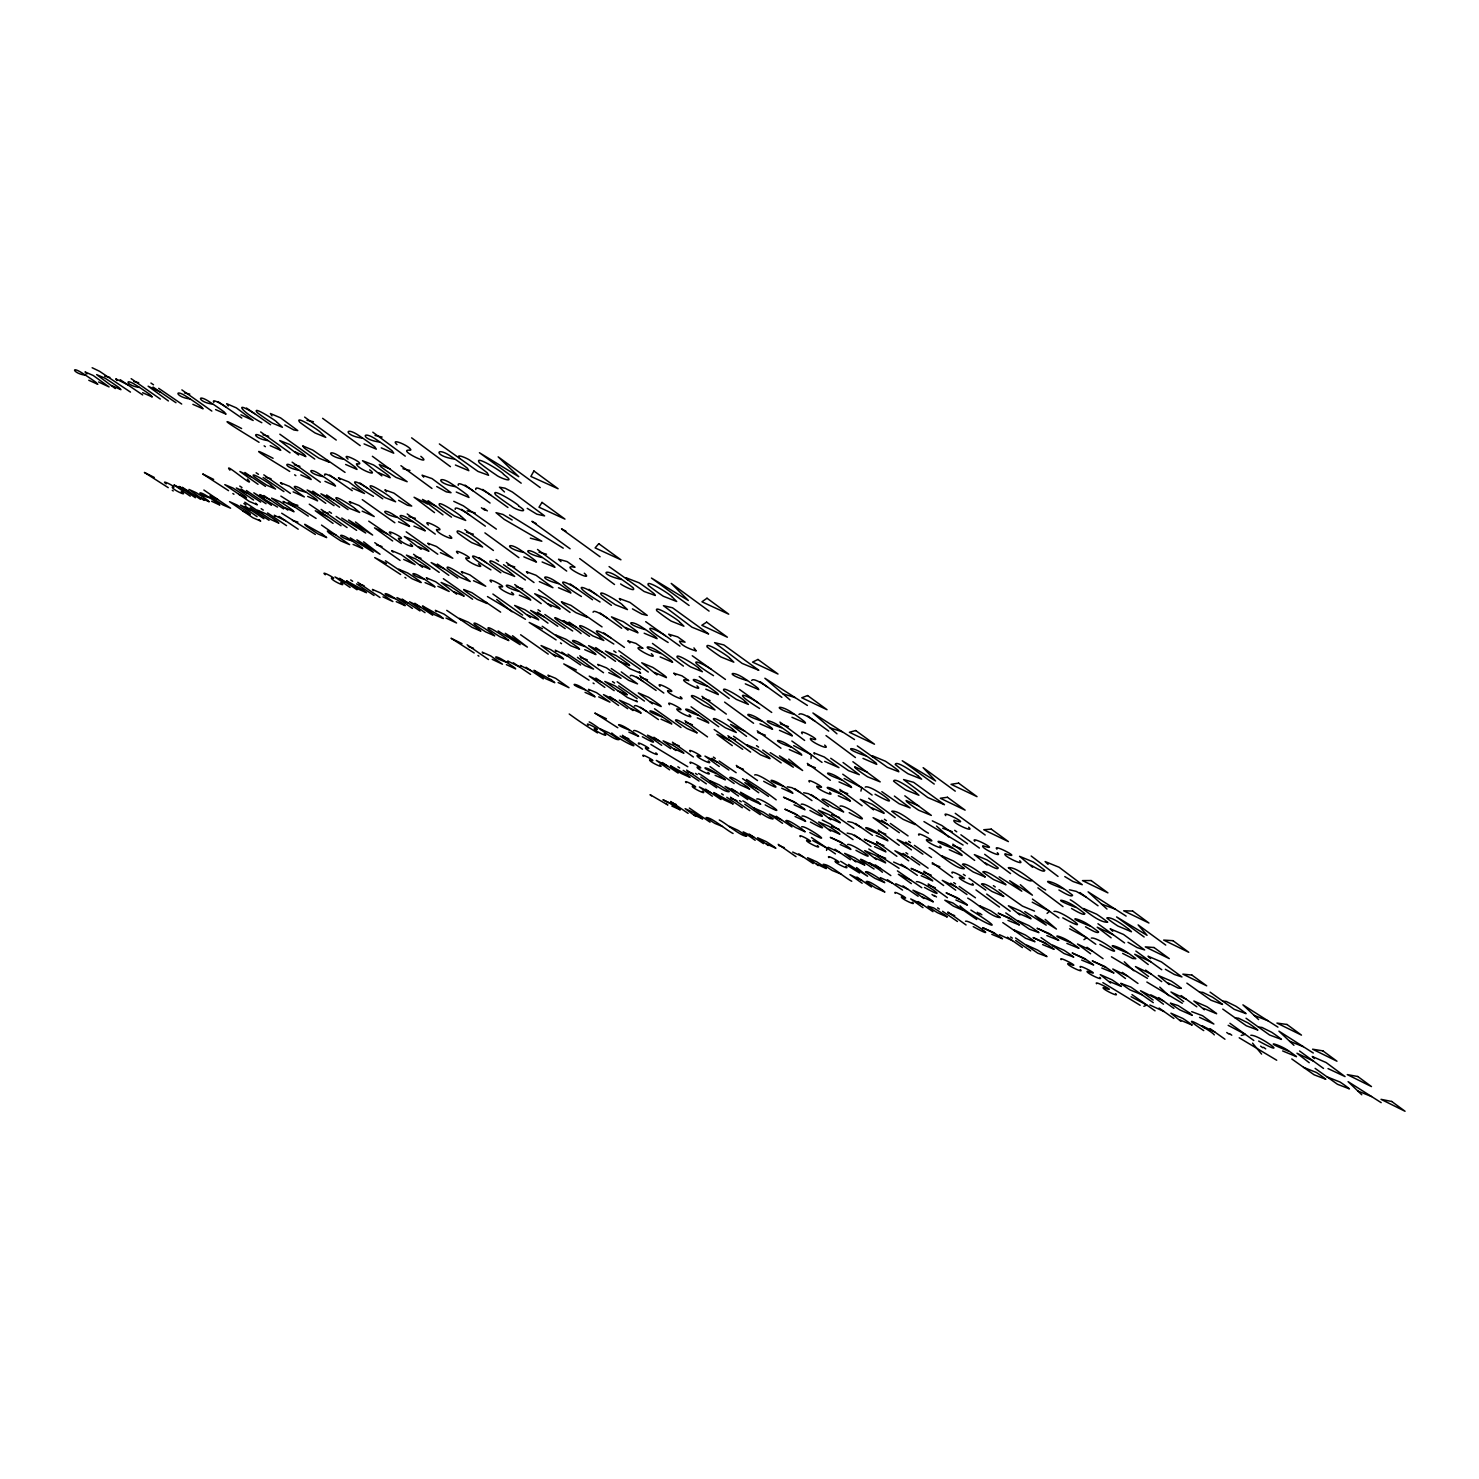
<?xml version="1.0" encoding="UTF-8"?>
<svg xmlns="http://www.w3.org/2000/svg" width="1479" height="1479" viewBox="0 0 1479 1479"><rect width="100%" height="100%" fill="white"/><g stroke="black" fill="none" stroke-linecap="round" stroke-linejoin="round"><path stroke-width="1.5" d="M400.07 560.412L374.76 542.664M405.264 456.142L372.8 432.182M421.145 549.338L404.303 536.47L414.249 540.538A48.585 6.471 30.5 0 1 427.468 549.633L428.928 551.242L418.132 546.62M422.532 567.289L406.429 555.106L415.95 559.062A46.515 5.934 30.4 0 1 428.596 567.714L430.001 569.212L419.648 564.719M431.96 488.458L400.938 465.682M811.01 758.598L811.324 754.808L793.668 745.619M435.27 534.122L407.206 513.934M437.784 554.237L406.207 531.83M450.448 466.68L411.624 437.839M439.226 572.391L413.565 554.274M826.539 850.407L826.927 848.077L812.766 840.571M456.623 594.188L441.093 582.43L450.559 586.423A45.553 5.731 30.3 0 1 462.835 594.798L464.147 596.222L453.887 591.729M472.633 599.254L443.367 578.696M860.926 791.099L861.702 787.66L844.121 778.49M493.431 550.484L464.831 529.648M1034.524 911.119L1022.433 906.091L999.046 889.655M518.87 557.638L484.909 532.884M488.495 659.523L467.124 644.807M534.011 582.541L506.391 562.464M522.623 615.116L492.895 594.04M530.351 617.556L514.637 605.429L524.86 609.699A47.698 6.304 30.1 0 1 537.469 618.407L538.707 619.867L527.652 615.042M541.185 603.617L514.729 584.538M566.697 571.079L537.506 549.467M551.149 606.667L534.695 593.745L545.603 598.219A50.397 7.044 30.1 0 1 558.84 607.481L560.116 609.034L548.339 603.987M570.044 612.454L538.596 589.751M548.228 654.125L520.608 634.75M555.586 656.621L541.055 645.528L550.724 649.669A44.721 5.565 29.9 0 1 562.445 657.711L563.573 658.987L553.128 654.347M614.524 584.519L579.657 558.581M628.02 630.202L611.456 616.854L623.214 621.642A52.782 7.746 29.8 0 1 636.783 631.256L637.967 632.846L625.303 627.447M603.524 672.742L579.75 655.807M648.301 672.058L618.814 650.797M656.972 674.886L641.701 662.758L652.831 667.436A49.417 6.803 29.7 0 1 665.402 676.254L666.437 677.641L654.476 672.427M632.938 710.549L619.35 700.159L629.037 704.392A43.538 5.269 29.7 0 1 640.185 712.009L641.146 713.174L630.701 708.459M644.437 701.083L617.168 681.745M683.427 666.123L652.461 643.439M652.405 703.838L638.299 692.875L648.541 697.293A45.664 5.805 29.6 0 1 660.17 705.317L661.131 706.555L650.113 701.638M663.831 693.059L639.741 675.681M1047.058 913.449L1049.498 911.249L1032.231 902.19M642.478 749.243L622.382 735.285M681.006 727.539L654.513 708.755M729.202 698.532L699.216 676.55M1083.922 939.683L1086.658 937.76L1069.557 928.775M726.337 714.098L701.933 696.276M675.811 750.519L663.091 740.831L672.538 745.028A41.689 4.825 29.5 0 1 683.058 752.182L683.908 753.236L673.758 748.596M718.739 726.744L691.044 706.814M707.535 736.912L684.962 720.735M693.411 756.989L672.427 742.181M753.587 723.268L724.618 702.118M750.629 752.127L727.89 735.71M706.352 783.852L686.644 770.078M780.949 748.226L757.248 730.848M804.631 740.443L779.914 722.085M734.157 783.556L709.975 766.584M757.525 780.561L736.283 765.401M688.123 813.376L670.671 801.47M695.722 816.408L685.128 808.643L693.133 812.378A35.2 3.439 29.4 0 1 701.933 818.22L702.617 819.015L694.021 814.929M1143.877 1006.293L1146.872 1005.073L1131.084 996.717M855.435 757.544L826.003 735.581M710.049 822.176L689.343 808.07M830.366 780.302L807.331 763.386M749.761 810.658L730.497 797.181M862.109 805.741L839.795 789.379M830.791 819.717L818.386 810.159L829.016 814.689A44.148 5.361 29.1 0 1 839.573 822.01L840.331 822.842L828.979 817.85M873.534 809.863L860.279 799.344L872.111 804.243A48.289 6.397 28.9 0 1 883.499 812.285L884.109 813.395L871.649 807.811M1241.251 1035.429L1245.318 1034.376L1228.18 1025.335M768.248 845.526L757.581 837.743L766.196 841.588A36.735 3.716 29.3 0 1 775.162 847.596L775.865 848.262L766.621 844.028M830.662 831.124L818.645 821.954L828.943 826.373A42.78 5.029 29.1 0 1 839.166 833.416L839.906 834.23L828.906 829.349M895.202 817.684L868.691 798.235M795.998 856.674L778.213 844.324M899.214 845.341L878.267 830.07M818.238 865.603L807.552 857.709L816.593 861.739A37.807 3.919 29.1 0 1 825.67 867.84L826.225 868.617L816.648 864.087M855.934 861.906L844.638 853.346L854.548 857.691A40.876 4.566 29 0 1 864.217 864.309L864.771 865.16L854.307 860.279M876.308 859.521L864.679 850.591L875.087 855.102A42.595 4.955 28.9 0 1 885.089 861.998L885.625 862.886L874.662 857.802M896.866 856.304L876.585 841.643M974.661 860.408L952.864 844.158M987.066 864.975L974.347 854.603L986.992 859.891A49.75 6.655 28.5 0 1 998.214 867.914C998.362 870.835 987.806 864.365 985.421 862.996M1032.601 867.249L1019.53 856.304L1033.137 861.906A52.726 7.432 28.4 0 1 1044.803 870.391C1044.655 873.479 1033.673 866.694 1031.011 865.178M952.698 877.546L932.306 862.645M1010.564 873.608L984.681 854.307M943.676 885.533L923.913 871.205M1058.04 876.437L1031.177 856.008M923.894 898.548L912.95 890.173L923.192 894.684A41.283 4.622 28.8 0 1 932.713 901.21L933.323 901.931L922.397 896.977M947.429 897.735L928.257 883.906M999.471 907.071L975.974 889.951M1063.013 906.627L1037.888 887.825M1010.212 911.23L986.696 894.055M1019.9 914.965L1008.382 905.74L1020.214 910.824A46.145 5.676 28.5 0 1 1030.438 918.052L1031.011 918.81L1018.458 913.264M966.046 924.948L947.91 911.97M1169.205 984.57L1158.316 975.493L1171.294 981.095A48.604 6.064 28 0 1 1181.388 988.36L1178.116 988.064L1168.077 982.98M1110.655 982.999L1100.247 974.643L1111.931 979.782A44.536 5.158 28.3 0 1 1121.415 986.456L1109.49 981.52M1204.35 1009.787L1193.849 1001.006L1206.827 1006.663A48.16 5.898 27.9 0 1 1216.644 1013.725L1203.333 1008.271M1180.871 1021.323L1170.906 1013.17L1182.941 1018.513A45.036 5.176 28.1 0 1 1192.203 1025.095L1179.854 1019.918M133.813 381.582L138.693 382.673M184.487 392.915L189.793 394.098M307.003 420.295L313.437 421.718M375.019 435.473L382.118 437.063M104.658 376.202L109.853 377.367M85.116 375.111C73.58 373.743 69.957 365.258 82.14 373.004A47.125 5.676 31.4 0 1 95.858 382.248L97.836 384.3L88.795 380.269M139.229 387.406C126.491 385.89 123.496 377.034 136.16 385.224A49.121 6.249 31.3 0 1 150.34 394.856L152.263 396.982L142.631 392.711M189.774 398.905C175.835 397.222 173.524 388.034 186.631 396.631A51.007 6.803 31.3 0 1 201.218 406.633L203.085 408.814L192.88 404.34M212.588 404.1C198.094 402.325 196.115 393.007 209.426 401.789A51.857 7.081 31.2 0 1 224.179 411.938L226.028 414.157L215.564 409.572M362.226 438.117C343.775 435.639 344.348 425.656 358.898 435.565A57.404 8.911 31 0 1 374.723 446.787L376.332 449.154L364.074 443.903M379.567 442.055C360.617 439.485 361.523 429.446 376.221 439.485A58.051 9.133 30.9 0 1 392.157 450.818L393.747 453.203L381.268 447.878M454.404 459.063C433.292 456.05 435.676 445.789 450.966 456.382A60.861 10.131 30.7 0 1 467.401 468.233L468.825 470.692L455.403 465.016M263.003 434.844L268.697 436.231M402.954 468.732L409.942 470.433M267.773 440.594C252.669 438.283 251.726 429.723 264.704 438.339A51.026 6.951 31 0 1 279.069 448.248L280.751 450.337L270.213 445.678M343.738 459.248C326.674 456.512 327.025 447.749 340.577 456.9A53.706 7.783 30.9 0 1 355.459 467.29L357.012 469.435L345.624 464.461M455.31 486.646C435.196 483.226 437.692 474.241 452.075 484.151A57.663 9.114 30.6 0 1 467.623 495.243L468.972 497.499L456.253 492.026M294.284 464.85L299.941 466.31M467.124 510.81L475.24 512.899M298.703 470.211C283.561 467.493 283.247 459.766 295.763 468.067A49.491 6.582 30.9 0 1 309.592 477.569L311.145 479.529L300.81 474.925M322.977 476.589C307.262 473.705 307.355 465.94 320.019 474.408A50.304 6.822 30.8 0 1 334.014 484.058L335.53 486.036L324.936 481.322M530.332 538.171L541.832 541.24L504.117 519.295L496.001 512.658L502.915 514.433L512.178 520.016M265.924 477.31L271.082 478.734M409.017 516.541L415.359 518.279M466.495 532.292L473.354 534.178M538.966 552.148L546.509 554.218M305.691 492.063C291.086 489.105 290.993 482.172 302.899 490.03A47.328 6.045 30.8 0 1 316.099 499.052L317.578 500.863L307.669 496.389M397.204 517.41C380.362 513.823 381.841 506.872 394.32 515.265A50.268 6.896 30.6 0 1 408.056 524.786L409.609 526.487L398.517 521.81M412.77 521.717C395.522 518.02 397.296 511.087 409.868 519.554A50.767 7.062 30.6 0 1 423.697 529.168L425.231 530.887L413.954 526.117M523.621 552.425C503.47 547.877 507.371 541.037 520.626 550.133A54.39 8.171 30.3 0 1 535.028 560.338L536.452 562.112L523.862 556.862M542.053 557.528C521.384 552.832 525.655 546.028 539.059 555.217A54.982 8.375 30.2 0 1 553.534 565.514L554.939 567.307L542.127 561.983M621.346 579.472C598.496 574.148 604.393 567.474 618.296 577.087A57.626 9.225 30 0 1 633.16 587.81C636.802 593.061 622.215 585.444 620.625 583.946M323.051 511.734L328.412 513.268M507.87 564.923L514.784 566.919M292.139 503.71L297.871 505.356M558.563 583.669C538.338 578.622 542.904 572.761 555.697 581.487A53.022 7.802 30.1 0 1 569.6 591.304L570.912 592.987L558.489 587.736M708.201 633.807L691.95 627.188L663.424 605.669L672.501 607.777L708.626 633.918M376.479 544.882L382.007 546.546M415.211 556.511L421.034 558.267M516.134 586.812L522.79 588.827M292.435 520.442L297.926 522.087M209.278 497.628C197.927 494.984 196.559 489.383 206.82 495.909A40.358 4.326 30.8 0 1 218.319 503.526L219.779 505.06L211.626 501.252M351.558 540.704C337.101 537.099 337.933 531.571 348.952 538.837A44.536 5.398 30.6 0 1 361.264 547.156L362.706 548.635L353.074 544.401M519.055 591.397C500.605 586.497 504.394 581.339 516.337 589.381A49.51 6.785 30.2 0 1 529.445 598.496L530.758 600.049L519.314 595.131M645.066 629.555C623.417 623.602 629.629 618.777 642.293 627.41A53.355 7.931 29.8 0 1 655.918 637.098L657.083 638.688L644.178 633.215M758.376 670.116L742.125 663.405L714.579 642.625L723.841 644.936L758.801 670.246M424.085 579.176C408.555 574.887 410.681 570.154 421.552 577.328A44.721 5.491 30.3 0 1 433.68 585.592L435.029 586.997L425.065 582.615M661.095 653.589C639.852 647.377 646.286 643.31 658.432 651.536A51.636 7.413 29.7 0 1 671.558 660.817L672.631 662.315L660.115 656.916M747.154 680.617C723.693 673.684 731.809 669.858 744.455 678.491A54.224 8.171 29.4 0 1 757.877 688.123L758.819 689.639L745.305 683.853M782.816 693.706L795.036 697.57M585.018 646.545C566.365 640.851 571.301 637.209 582.486 644.659A47.402 6.249 29.9 0 1 594.798 653.2L595.926 654.587L584.723 649.669M707.184 686.164C685.572 679.471 692.745 676.199 704.596 684.185A50.915 7.21 29.5 0 1 717.352 693.207L718.332 694.612L705.797 689.177M794.223 714.412C770.411 706.999 779.285 703.986 791.635 712.36A53.466 7.913 29.2 0 1 804.65 721.715L805.482 723.12L791.968 717.297M830.052 727.834L842.401 731.846M92.142 367.735L99.592 371.321L130.466 392.101M359.323 584.131L364.074 585.721M580.822 657.693L587.218 659.8M640.647 677.548L647.506 679.822M702.673 698.143L710.049 700.584M780.376 723.952L788.436 726.614M395.152 598.681C381.286 594.447 383.043 590.694 392.822 597.035A40.506 4.511 30.3 0 1 403.896 604.449L405.154 605.687L396.224 601.676M761.814 721.123C739.611 713.913 747.69 711.381 759.319 719.201A50.508 7.081 29.3 0 1 771.742 728.001L772.593 729.313L759.966 723.786M781.504 727.705C758.838 720.328 767.287 717.87 779.008 725.764A51.081 7.229 29.2 0 1 791.487 734.619L792.319 735.95L779.47 730.33M865.899 755.88C841.107 747.819 851.164 745.601 863.385 753.883A53.521 7.876 28.9 0 1 876.067 763.035L876.77 764.366L862.978 758.376M453.757 501.326L463.334 505.836L496.371 529.112M757.784 732.586L765.327 735.174M698.476 715.355C678.491 708.607 685.295 706.389 696.091 713.562A46.94 6.119 29.5 0 1 707.849 721.752L708.774 722.991L697.256 717.87M791.357 747.191C769.209 739.703 777.677 737.781 788.954 745.342A49.473 6.766 29.2 0 1 800.989 753.846L801.784 755.085L789.305 749.576M944.027 804.521L927.795 797.532L903.577 779.562L913.597 782.317L944.471 804.687M468.362 646.471L473.483 648.246M685.683 722.381L692.394 724.728M728.481 737.337L735.544 739.796M807.682 765.013L815.373 767.693M506.095 662.111C490.843 656.842 494.43 654.421 503.877 660.521A40.358 4.511 30 0 1 514.581 667.713L515.672 668.878L506.391 664.644M585.314 689.917C568.417 684.037 573.26 681.874 583.059 688.271A42.355 4.992 29.8 0 1 594.059 695.74L595.057 696.905L585.055 692.375M661.889 716.779C643.347 710.308 649.429 708.404 659.616 715.096A44.315 5.472 29.6 0 1 670.837 722.824L671.78 723.989L661.039 719.164M841.496 779.821C818.885 771.927 828.092 770.614 839.166 778.028A49.084 6.637 29 0 1 850.887 786.31L851.571 787.494L839.018 781.91M840.035 790.877L847.707 793.613M942.678 828.258L952.273 831.697M840.682 793.89C818.774 786.033 827.796 785.109 838.427 792.171A47.402 6.175 29 0 1 849.741 800.121L850.407 801.23L838.297 795.794M280.862 496.094L316.099 518.426M673.13 743.641L679.286 745.897M736.819 766.843L743.438 769.265M952.716 845.507L961.054 848.539M629.444 730.053C612.62 723.804 618.093 722.547 627.336 728.518A40.599 4.585 29.7 0 1 637.726 735.544L638.632 736.413L628.889 732.123M783.5 786.384C763.497 778.989 771.391 778.231 781.356 784.776A44.388 5.454 29.2 0 1 792.152 792.245L792.873 793.299L781.725 788.215M952.605 848.225C927.906 839.24 939.923 839.554 950.442 846.524A48.77 6.434 28.7 0 1 961.59 854.455L962.053 855.491L949.241 849.722M1063.419 888.75C1036.132 878.896 1050.182 879.617 1061.256 887.012A51.783 7.118 28.3 0 1 1072.589 895.22C1072.164 898.067 1061.626 891.486 1058.89 889.97M1101.578 904.131L1115.037 909.067M623.177 736.671L628.797 738.76M878.378 831.364L885.847 834.138M831.642 814.633L839.628 817.61M716.335 773.517C698.254 766.64 704.965 765.974 714.246 772.001A41.357 4.751 29.4 0 1 724.544 779.008L725.376 779.84L715.133 775.329M795.887 803.152L783.519 797.199L793.798 801.581A43.279 5.176 29.2 0 1 804.28 808.81L804.964 809.808L794.057 804.816M878.748 833.99C857.302 825.929 866.602 825.781 876.64 832.4A45.331 5.62 28.9 0 1 887.308 839.832L887.862 840.83L876.178 835.487M1076.046 907.459C1049.203 897.55 1063.309 898.677 1073.957 905.795A50.489 6.729 28.3 0 1 1084.939 913.708C1084.403 916.351 1074.253 909.992 1071.535 908.494M281.676 513.213L315.36 534.474M687.254 771.372L693.133 773.591M876.677 842.864L883.906 845.581M932.232 863.828L939.886 866.712M831.475 826.373L839.203 829.294M796.848 814.966L784.85 809.179L794.815 813.468A41.967 4.862 29.2 0 1 804.964 820.42L805.63 821.381L795.055 816.482M877.047 845.322L864.291 839.203L875.013 843.806A43.908 5.269 28.9 0 1 885.329 850.961L885.884 851.886L874.588 846.691M1090.023 925.965C1063.549 915.963 1077.747 917.516 1088.008 924.357A49.325 6.397 28.2 0 1 1098.638 931.992C1097.991 934.432 1088.23 928.294 1085.494 926.797M730.996 798.383L736.967 800.675M923.876 872.314L931.234 875.143M877.786 855.213L885.662 858.227M842.327 843.215L830.274 837.373L840.349 841.754A41.763 4.788 29 0 1 850.296 848.576L850.869 849.464L840.22 844.527M923.95 874.588L911.119 868.413L921.99 873.109A43.723 5.176 28.8 0 1 932.066 880.116L932.713 880.892L921.158 875.734M1127.423 952.809C1100.468 942.456 1115.647 944.693 1125.464 951.256A48.825 6.212 28.1 0 1 1135.817 958.688L1132.692 958.521L1122.653 953.419M928.202 884.96L935.357 887.751M958.891 899.047L946.116 892.854L956.968 897.605A43.279 5.047 28.7 0 1 966.822 904.445L967.414 905.166L955.859 899.99M1011.451 919.55L998.177 913.135L1009.547 918.071A44.536 5.287 28.5 0 1 1019.456 925.022L1007.957 920.363M1050.737 934.857L1037.075 928.276L1048.833 933.378A45.516 5.472 28.4 0 1 1058.798 940.404L1046.855 935.578M1070.944 942.733C1046.3 933.083 1059.593 935.024 1069.04 941.254A46.015 5.583 28.3 0 1 1079.023 948.316L1066.877 943.399M1254.1 1015.352L1267.725 1020.676M963.273 910.398L953.363 906.109L944.804 900.193L952.846 902.966L976.732 919.513M1046.337 943.99L1033.118 937.575L1044.488 942.567A44.13 5.158 28.4 0 1 1054.157 949.352L1042.621 944.6M1085.789 959.575L1072.183 952.994L1083.941 958.133A45.091 5.324 28.3 0 1 1093.665 964.992L1081.685 960.093M1106.07 967.599L1092.278 960.925L1104.221 966.157A45.59 5.417 28.3 0 1 1113.964 973.034L1101.781 968.042M1289.633 1041.253L1303.276 1046.651M932.325 820.863L941.809 825.485L967.543 843.769M671.263 802.524L676.365 804.576M778.546 845.341L784.332 847.652M947.799 912.894L954.694 915.649M672.557 804.687L662.943 799.788L670.782 803.43A34.738 3.346 29.5 0 1 679.527 809.235L680.266 809.919L671.817 806.018M994.96 933.674L982.574 927.629L993.149 932.306A41.745 4.659 28.6 0 1 1002.503 938.777L991.799 934.321M1288.671 1051.162C1260.995 1040.218 1277.098 1043.398 1286.915 1049.739A48.899 5.916 27.7 0 1 1296.51 1056.69L1282.663 1050.959M1357.851 1091.003L1371.532 1096.549M822.158 808.052L830.348 812.119L853.882 828.369M822.287 820.032L830.218 823.988L853.013 839.628M868.82 849.001L899.066 868.302M525.489 619.294L487.46 596.573M963.088 845.045L923.95 821.566M1147.445 978.34L1111.432 956.802M1182.331 1003.243L1146.854 982.038M565.902 531.183L561.521 528.872L600.067 556.77M536.211 523.566L531.922 521.311L570.099 548.783M238.785 494.393L246.549 497.813L245.052 496.168A43.02 4.936 30.8 0 0 232.869 488.015L224.79 484.631L249.285 501.436L257.364 504.82L255.608 503.211M242.852 511.087L250.321 514.415L248.897 512.862A41.246 4.548 30.7 0 0 237.213 505.097L229.522 501.64L252.909 517.779L260.692 521.089L259.01 519.591M619.183 661.224L629.666 665.624L628.575 664.237A48.363 6.508 29.8 0 0 616.133 655.567L605.392 651.037L629.888 668.693L640.647 673.222L639.372 671.725M617.556 690.693L627.244 694.853L626.227 693.633A44.758 5.583 29.7 0 0 614.728 685.72L604.8 681.431L627.466 697.515L637.394 701.804L636.21 700.473M217.524 499.162L210 495.761L211.479 497.314A41.467 4.603 30.7 0 0 222.996 504.968L230.595 508.203L203.88 490.03M1239.217 1037.796L1276.71 1060.24M335.936 534.917L327.358 531.09L328.708 532.717A45.091 5.546 30.5 0 0 340.891 540.944L349.617 544.623L321.516 525.082M201.144 498.072L209.205 501.825L207.744 500.309A40.062 4.252 30.8 0 0 196.319 492.747L188.979 489.438L204.047 500.383M111.646 385.557L120.945 389.68L118.986 387.59A47.975 5.916 31.4 0 0 105.064 378.199L96.634 374.612L115.288 388.57M284.781 507.537L294.007 511.771L292.565 510.089A44.462 5.324 30.7 0 0 280.086 501.677L271.544 498.127L287.813 510.107M650.871 744.455L687.79 766.751M390.271 469.065L379.253 464.48L380.806 466.735A56.978 8.874 30.7 0 0 395.928 477.366L407.169 481.729L372.357 456.272M867.138 772.112L854.659 766.788L855.361 768.063A53.189 7.728 28.7 0 0 867.563 776.789L880.208 781.892L852.865 761.722M918.699 805.907L906.109 800.509L906.719 801.692A52.8 7.543 28.6 0 0 918.588 810.196L931.345 815.41L904.815 795.794M295.06 451.871L305.876 456.623L304.23 454.515A51.913 7.21 31 0 0 289.699 444.458L279.66 440.539L298.573 455.014M1102.853 982.611L1140.143 1005.276M378.347 472.614L390.123 477.735L388.607 475.554A54.871 8.171 30.8 0 0 373.54 464.961L362.503 460.708L381.841 475.887M509.516 514.951L563.259 548.173M840.664 861.296L859.595 873.035L848.558 864.402L867.581 876.215L856.563 867.544M492.23 659.357L502.472 664.2L490.677 655.9L482.209 652.165L483.282 653.274M382.969 596.887L392.878 601.565L380.565 592.95L372.449 589.418L373.688 590.639M350.283 537.857L373.3 552.222L356.883 539.835L380.048 554.274L363.594 541.85M498.127 630.96L520.146 644.678L505.263 633.308L527.393 647.118L512.51 635.73M558.119 682.558L568.99 687.698L555.66 678.343L547.969 675.163L548.968 676.291M642.348 736.782C671.022 752.737 635.323 727.483 633.622 730.792M446.011 618.056L456.567 622.992L444.014 614.099L435.344 610.346L436.527 611.585M341.723 518.038L365.701 533.032L348.545 519.979L372.653 535.065L355.478 521.976M973.237 926.649C1003.15 943.01 970.058 919.79 965.51 921.232M98.575 381.989L109.076 386.925L93.269 375.518L85.061 371.913L86.873 374.021M598.699 696.868L609.977 702.174L596.536 692.653L588.494 689.343L589.437 690.49M809.845 832.548C839.018 848.706 804.964 824.598 801.6 826.853M765.179 804.872C794.315 820.993 759.762 796.515 756.749 799.048M597.498 732.918L589.474 727.853A83.896 9.299 29.6 0 1 575.331 718.387L569.212 714.006M763.663 781.282C794.482 798.401 757.914 771.964 754.678 774.996M809.937 810.455C840.775 827.537 804.816 801.6 801.174 804.299M403.656 559.413L415.1 564.664L401.068 554.57L391.695 550.65L393.063 552.111M924.486 887.455C955.083 904.187 920.751 879.913 916.351 881.743M293.138 491.86L304.341 496.926L289.533 486.351L280.455 482.635L282.064 484.243M437.858 586.276L449.191 591.489L435.621 581.746L426.303 577.79L427.597 579.195M855.934 850.314C886.05 867.008 851.497 842.346 847.633 844.527M810.455 822.065C840.442 838.667 805.463 813.69 801.969 816.149M1024.799 911.6L1046.226 925.133L1034.912 915.483L1056.45 929.071L1045.172 919.402M770.245 752.663L793.336 767.213L779.433 755.861L802.635 770.504L788.751 759.115M608.775 672.649L621.032 678.325L606.519 667.879L597.756 664.385L598.773 665.661M1381.183 1102.65L1348.09 1081.648L1361.771 1094.774M999.175 876.862L1021.804 891.208L1009.676 880.763L1032.434 895.183L1020.344 884.719M440.409 552.665L452.814 558.267L436.397 546.454L427.782 543.218L429.187 544.808M849.186 812.674C881.687 830.754 844.343 803.245 840.054 806.184M473.502 580.711L485.741 586.276L469.878 574.887L461.337 571.615L462.65 573.131M362.207 511.161L374.242 516.559L359.064 505.541L349.247 501.566L350.8 503.211M154.26 477.421L144.406 472.448L168.255 487.663M1277.948 1027.147L1242.915 1004.851L1258.611 1019.586M1313.297 1053.011L1278.928 1031.159L1293.94 1045.32M1199.561 1017.367L1213.889 1024.041L1202.556 1015.74L1191.704 1011.654M240.892 414.823L253.168 420.48L236.344 407.871L226.675 403.693L228.265 405.985M352.002 487.959L364.518 493.505L348.637 481.877L338.451 477.828L340.078 479.584M746.507 779.507L755.214 785.072A88.333 10.261 29.4 0 1 770.06 795.258L776.198 799.862M854.511 739.537L812.914 712.97L836.948 733.806M1126.129 916.111L1088.1 891.837L1106.995 909.067M824.672 761.371L838.963 767.656L824.321 757.026L813.875 752.848L814.578 754.068M875.05 794.223C910.288 814.042 870.225 783.482 865.233 787.124M539.317 581.617L552.943 587.699L536.045 575.276L526.432 571.707L527.726 573.353M1258.666 1041.068C1293.626 1060.073 1258.647 1034.505 1250.809 1035.282M1062.772 917.849C1097.51 937.039 1060.498 909.4 1053.991 911.452M1099.84 944.341C1134.411 963.384 1098.01 936.373 1091.317 938.111M284.818 424.954L293.859 429.982L297.778 430.574L280.548 417.854L270.417 413.528L271.933 415.858M398.627 500.309L407.501 505.245L411.735 506.077L393.913 493.117L384.873 489.9L386.481 491.694M753.976 837.262L743.179 831.845L755.159 840.275M345.476 582.097L334.957 576.958L350.098 587.44M807.405 705.446L764.865 678.232L790.026 699.937M408.13 603.025L396.964 597.59L412.419 608.424M213.642 479.418L202.697 473.946L228.542 490.658M462.021 643.642L451.04 638.244L474.186 652.978M251.393 510.384L240.559 505.134L257.087 516.633M188.425 491.305L179.051 486.443L195.376 497.739M183.304 489.771L173.986 484.927L190.273 496.168M632.439 608.867L641.886 614.118L647.247 615.412L629.98 602.434L619.35 598.533L620.533 600.215M436.712 486.517L446.307 491.86L451.04 492.71L432.016 478.586L422.07 475.184L423.715 477.162M519.111 666.678L507.704 661.039L508.369 661.926M247.622 493.376L236.326 487.959L253.593 500.05M710.752 792.633L699.364 786.976L712.36 796.201M420.831 607.259L409.535 601.768L425.046 612.676M285.484 520.7L274.281 515.247L275.316 516.374M667.658 766.048L656.306 760.428L669.636 769.875M803.596 857.099L792.689 852.052M861.795 880.393L849.963 874.644L862.165 883.24M606.427 718.776L594.817 713.063L617.797 727.76M531.811 671.133L520.275 665.439L520.922 666.326M923.118 904.926L910.713 898.918L922.988 907.662M840.146 852.736L828.222 847.282M386.518 563.481L374.705 557.601L400.643 574.499M251.8 477.144L239.912 471.505L258.03 484.299M659.523 741.053L647.506 735.137L661.705 745.324M781.485 819.828L769.376 814.005L782.557 823.322M737.097 792.337L725.098 786.421L738.557 796.09M294.913 507.112L283.081 501.399L284.171 502.62M277.497 507.075L253.815 492.821L271.452 505.3M576.366 670.024L563.758 663.923L589.012 680.229M717.574 762.277L704.965 756.102L719.293 766.51M757.414 788.825L744.843 782.65L758.764 792.762M908.032 889.341L895.756 883.702M615.911 700.639L603.469 694.594L618.573 705.483M127.712 384.799L115.75 378.79L116.97 380.565M327.488 516.578L315.267 510.754L333.071 523.418M892.466 883.185L880.356 877.62M270.417 499.994L259.842 494.559L264.353 498.238M387.443 533.974L374.501 527.855L392.656 540.963M333.792 499.847L320.906 493.783L339.597 507.242M568.065 656.417L555.254 650.187L555.901 651.185M911.378 880.523L898.345 874.274L911.341 883.61M160.693 392.305L148.122 386.185L168.403 400.957M319.871 496.001L307.151 489.993L325.768 503.341M601.971 682.281L589.234 676.106L604.856 687.421M646.545 711.399C644.049 709.791 634.935 703.745 634.38 706.056M241.613 428.54C201.791 407.927 256.015 440.206 259.047 442.332M542.423 628.76L529.186 622.437L556.104 639.908M906.645 867.933L893.63 862.054M860.038 838.889L851.922 834.193L847.134 833.084M444.199 568.749L431.147 562.556L448.821 575.331M1012.468 940.662L999.471 934.691M273.079 458.305C234.015 438.043 286.501 469.194 289.736 471.45M882.408 872.277C878.119 867.378 841.237 847.744 874.052 869.005M602.341 652.165L588.568 645.602L605.447 658.026M956.155 886.975L942.271 880.356L955.711 890.173M225.991 407.132C224.512 405.671 210.665 397.426 213.863 402.436M337.23 480.324C335.511 478.845 322.644 470.951 324.825 475.351M643.291 681.542C640.684 679.822 630.72 673.222 630.22 675.958M544.272 616.909L530.61 610.42L547.988 623.158M908.698 857.302L894.887 850.758L908.698 860.815M730.534 740.868L716.89 734.287L732.271 745.638M816.926 798.605L808.44 793.705L803.67 792.744M861.148 827.445L852.754 822.601L847.818 821.511M800.416 792.578L792.004 787.715L787.346 786.791M880.486 868.469L869.264 862.775L872.074 865.197M172.267 490.307L173.246 490.954M911.489 846.191L897.198 839.462L911.471 849.907M254.554 413.639C232.739 399.644 241.262 411.809 261.82 422.717M367.587 488.273C348.268 475.591 350.782 483.633 373.466 496.334M182.342 487.294L200.515 499.31M610.661 637.763C595.15 627.743 587.385 627.854 613.822 644.049M887.566 824.45L873.072 817.647L887.788 828.462M744.898 731.273L730.589 724.414L746.562 736.357M486.406 562.723C468.88 551.612 465.645 554.625 490.917 569.877M1164.047 1011.525L1149.83 1004.981M1092.371 951.089L1077.488 944.009L1090.596 953.789M1127.59 976.085L1112.763 969.004L1125.501 978.525M581.081 633.659C572.632 625.414 531.719 603.783 572.687 630.997M350.689 579.953L352.649 581.265M356.55 583.854L374.021 595.482M362.521 589.585L346.456 580.785L347.768 582.023A40.266 4.455 30.3 0 0 358.639 589.252L366.515 592.691L362.91 589.844M339.671 578.252L357.012 589.77M1150.995 973.958L1135.465 966.582L1148.591 976.51M1186.38 999.323L1170.943 991.965L1183.662 1001.597M607.351 618.13C604.671 616.262 593.153 608.701 593.061 612.269M575.941 626.856L563.259 620.625L567.492 624.193M232.869 493.542L233.941 494.263M244.793 502.213L270.934 519.591L278.865 523.159L277.479 521.588A42.078 4.751 30.7 0 0 265.647 513.675L257.605 510.292L259.343 511.863M719.275 819.976C725.413 822.86 741.219 836.67 746.729 836.19A36.143 3.605 29.3 0 0 737.836 830.237L729.48 826.373L730.312 827.279M243.887 503.507L246.013 504.912M250.228 507.722L269.049 520.294M245.107 506.188L263.909 518.704M357.77 582.301L379.974 597.498M733.085 833.49C727.224 830.791 711.196 816.907 706.075 817.554A36.328 3.642 29.3 0 0 714.893 823.415L722.473 826.502M757.987 702.654C743.493 693.041 731.255 690.878 759.651 708.496M596.499 594.687C579.01 583.355 572.188 585 600.067 601.99M469.546 514.988C467.29 513.195 453.961 504.764 455.236 509.368M577.679 589.234C560.171 577.938 553.959 579.805 581.432 596.499M1214.296 1034.893C1210.543 1029.791 1172.459 1009.88 1203.74 1030.604M1163.788 1001.209L1150.828 994.849L1163.474 1004.204M1153.343 997.031L1140.475 990.708L1153.121 1000.044M279.106 516.411L298.203 529.205M402.177 599.032L419.981 610.956M749.206 834.064L763.497 843.622M261.154 508.665L263.28 510.089M267.533 512.936L286.538 525.637M477.976 655.511L478.9 656.14M1127.996 942.289L1137.166 947.595L1144.672 949.962L1123.541 934.469L1110.156 928.812L1112.763 931.289M1165.341 969.263L1174.381 974.495L1181.961 976.953L1161.422 961.905L1148.037 956.192L1150.533 958.558M1113.243 934.746L1097.178 927.204L1111.117 937.815M665.384 635.693C648.967 624.933 639.723 625.044 668.157 642.496M1150.717 961.775L1134.726 954.232L1148.24 964.53M711.307 669.358C695.888 659.19 685.11 658.137 713.525 675.663M435.898 506.169L422.458 499.421L442.979 514.877M1215.035 1032.176L1202.002 1025.742L1204.405 1027.868M427.413 503.951L414.065 497.24L434.53 512.621M620.126 736.098C652.978 756.693 617.168 738.76 611.788 732.992M439.355 615.338L422.532 605.928L423.586 607.296A42.373 4.973 30.2 0 0 434.789 614.82L443.349 618.555L439.744 615.615M414.841 603.247L432.737 615.246M239.764 486.073L241.964 487.552M246.364 490.51L266.035 503.71M589.178 721.918C595.242 724.451 614.062 741.071 619.035 739.574A38.861 4.197 29.7 0 0 609.034 732.863L600.437 729.018L601.528 730.145M241.059 488.976L260.674 502.12M767.546 687.014C764.144 684.74 753.162 677.308 751.665 680.469M814.837 721.086C811.287 718.757 800.842 711.639 798.937 714.468M473.409 491.102C471.043 489.142 456.882 480.231 458.268 485.297M1328.031 1068.596L1345.077 1076.583L1326.164 1062.569L1312.261 1056.487L1314.332 1058.613M1313.297 1061.016L1296.954 1053.214L1309.229 1062.717M677.881 766.788L679.656 767.971M683.206 770.374L699.031 781.06M686.885 774.793L670.505 765.789L671.318 766.751A40.099 4.455 29.4 0 0 681.172 773.406L690.064 777.436L687.236 775.033M526.025 667.232L543.311 678.898M705.594 789.157L721.012 799.547M798.752 853.845L813.21 863.588M662.389 762.517L678.14 773.11M322.182 534.03L304.729 524.287L306.098 525.895A44.388 5.361 30.6 0 0 318.17 534.011L326.674 537.598L322.607 534.326M513.361 662.795L530.573 674.387M263.78 495.52L283.617 508.868M1064.788 876.566L1072.922 881.466L1082.277 884.719L1059.149 867.286L1045.117 861.554L1048.075 864.383M1085.956 896.995L1076.305 891.393L1069.409 889.785M491.176 495.465C488.717 493.45 474.519 484.465 475.757 489.567M739.5 800.62L741.238 801.803M744.732 804.169L760.317 814.726M385.409 560.763L412.123 578.77L421.164 582.597L419.814 581.192A44.333 5.398 30.4 0 0 407.742 573.002L398.701 569.212L400.291 570.765M490.732 632.568C490.27 632.143 471.598 619.257 474.278 624.193A43.815 5.324 30 0 0 485.704 631.921L494.726 635.841L491.139 632.846M698.587 773.499C705.28 776.493 723.194 792.744 729.221 791.653A40.192 4.474 29.4 0 0 719.238 784.887L709.994 780.727L710.937 781.799M270.805 484.983C271.729 484.705 248.546 470.248 254 476.552A47.014 5.953 30.8 0 0 266.923 485.278L275.575 489.068L271.267 485.297M695.463 773.406L697.256 774.608M700.806 777.011L716.705 787.789M404.932 577.402L405.985 578.123M851.756 881.262C845.138 878.045 829.423 863.958 823.156 864.346A38.953 4.141 29 0 0 832.233 870.484L840.83 873.96M721.586 793.761L723.323 794.944M726.781 797.273L742.31 807.774M244.904 472.485L265.499 486.406M551.094 679.656L533.974 670.283L535.065 671.448A42.225 4.955 29.8 0 0 545.88 678.75L554.791 682.688L551.482 679.915M288.202 502.583L308.279 516.134M730.145 801.489L713.821 792.522L714.56 793.447A39.896 4.4 29.3 0 0 724.229 799.954L733.196 804.04L730.497 801.729M446.732 610.365L471.967 627.318L480.86 631.163L479.658 629.906A42.521 4.992 30.1 0 0 468.27 622.197L459.377 618.37L460.801 619.775M527.208 508.351L536.822 514.193L544.605 515.894L512.381 492.026L505.042 488.181L499.44 487.164L504.487 491.952M321.146 509.386L347.084 527.559M731.735 788.695L747.764 799.603M653.921 737.245L670.69 748.633M309.259 504.191L341.039 525.766M504.857 637.301C504.265 636.82 485.667 623.916 488.218 628.834A44.204 5.417 30 0 0 499.699 636.617L508.85 640.592L505.263 637.578M263.817 474.851L290.383 493.394M856.896 877.065L871.519 886.993M742.809 800.86C749.631 804.003 766.861 819.68 773.166 818.83A39.988 4.419 29.3 0 0 763.386 812.193L754.05 807.978L754.937 808.995M120.169 379.678L142.687 394.948M256.144 472.762L258.474 474.334M263.133 477.495L283.913 491.583M802.173 829.238C799.196 827.186 787.142 818.626 785.774 820.79A41.634 4.751 29.1 0 0 795.591 827.482L805.168 831.827L802.524 829.479M153.021 387.054L175.964 402.713M811.453 837.539L835.45 853.882M757.599 801.618L740.461 792.226L741.219 793.188A41.819 4.825 29.2 0 0 751.24 800.01L760.724 804.299L757.969 801.858M329.207 511.697L331.499 513.268M336.103 516.393L356.605 530.351M776.235 816.242L791.931 826.927M131.15 378.661L160.324 399.071M882.113 889.803C878.988 887.585 867.97 879.95 866.213 881.558A39.97 4.326 28.9 0 0 875.365 887.788L884.904 892.04L882.445 890.025M326.637 494.947L348.046 509.608M887.4 879.728L902.541 890.081M294.635 474.814L295.855 475.646M918.182 901.543L932.953 911.656M746.488 786.347C743.678 784.277 730.515 775.162 729.683 777.751A42.891 5.084 29.2 0 0 740.018 784.794L749.705 789.139L746.858 786.606M312.753 491.12L334.032 505.67M593.097 683.021L594.096 683.705M881.835 880.338C878.637 878.064 867.267 870.151 865.492 871.889A41.098 4.585 28.8 0 0 874.902 878.323L884.719 882.649L882.187 880.56M834.988 849.223L850.407 859.743M150.932 383.043L153.52 384.799M158.678 388.33L181.695 404.044M609.958 696.591L627.706 708.7M437.359 564.054L457.806 578.086M875.291 864.901L890.839 875.586M937.631 907.884L939.294 909.012M942.604 911.304L957.449 921.491M567.973 654.162L585.074 665.679L593.597 669.1L577.439 657.323M264.131 445.826L265.388 446.695M181.88 389.901L211.83 411.07M354.72 508.388C355.348 508.073 331.629 492.673 336.583 499.329A49.824 6.766 30.6 0 0 349.987 508.536L359.656 512.455L355.182 508.721M902.966 885.847L918.126 896.256M561.761 652.091L580.6 665.032M944.526 914.817L933.674 907.94L927.962 906.239A41.43 4.603 28.7 0 0 937.205 912.58L947.281 917.054L944.859 915.039M713.396 757.082L715.3 758.394M719.127 761.019L736.172 772.704M368.733 521.144L401.345 543.514M640.555 707.295L658.451 719.57M500.642 612.158L471.893 592.672L463.685 589.492L465.016 590.953A47.291 6.193 30.1 0 0 477.366 599.402L487.053 603.506L485.907 602.175M595.852 678.066L614.173 690.638M742.55 778.62L768.488 796.405M711.88 758.376L728.888 770.041M465.719 577.734C465.645 577.365 443.94 562.482 447.508 568.583A48.844 6.6 30.2 0 0 460.302 577.402L470.248 581.524L466.181 578.049M560.467 642.921L561.539 643.661M612.509 681.616L614.58 683.039M618.703 685.886L637.172 698.587M292.121 462.151L320.388 482.191M854.529 835.08L870.983 846.469M611.271 668.563L628.63 680.322L637.541 683.89L621.254 671.891M329.688 475.11L352.224 490.677M362.263 499.625L394.856 522.771M934.284 895.424L936.503 896.958M218.042 401.641L241.798 418.058M693.577 729.813C693.189 728.777 673.592 716.409 675.681 720.735A46.071 5.898 29.4 0 0 686.977 728.518L697.182 732.974L693.965 730.09M932.01 894.518L934.229 896.071M897.402 870.872L921.768 887.696M260.674 431.96L290.05 452.87M542.183 626.246L570.839 645.787L579.565 649.226L578.418 647.857A46.94 6.119 29.9 0 0 566.161 639.39L555.938 635.083L557.324 636.617M181.233 491.638C189.552 497.388 172.895 490.085 172.23 487.238C179.939 488.625 158.53 478.087 166.221 483.892M714.154 729.498L742.717 749.335M977.249 912.303L979.486 913.874M595.723 647.562L615.541 661.335M636.839 677.068L656.121 690.453M1010.638 936.983L1012.32 938.148M1015.666 940.478L1030.678 950.886M538.023 609.773L540.316 611.345M544.864 614.506L565.181 628.612M970.871 910.066C1020.344 941.18 969.17 916.074 960.019 905.795M246.475 408.038L270.583 424.75M794.611 788.547L811.953 800.583M1007.458 937.187L1022.433 947.577M537.487 612.214L557.768 626.264M901.247 864.198L917.35 875.365M279.827 434.197L314.768 459.063M390.419 497.369C390.955 496.981 365.794 480.268 370.767 487.663A53.651 7.876 30.6 0 0 385.076 497.61L395.614 501.788L390.937 497.72M733.492 736.209L760.557 754.826L770.023 758.69L769.209 757.507A46.903 6.101 29.3 0 0 757.692 749.465L746.747 744.75L747.782 746.082M569.082 622.067L589.566 636.34M855.454 823.489L872.444 835.321M276.869 422.255C277.941 421.811 250.764 404.488 257.161 412.567A55.315 8.19 31.1 0 0 272.265 423.068L282.434 427.283L277.405 422.624M811.102 794.556L828.499 806.665M979.634 913.246L981.871 914.798M1015.555 937.945L1037.814 953.179L1047.003 956.617A42.762 4.844 28.5 0 0 1037.592 950.073L1026.814 945.155L1027.276 946.005M345.051 472.393L312.772 450.097L302.622 445.845L304.304 448.026A54.057 7.913 30.9 0 0 318.928 458.176L329.244 462.243L327.635 460.45M359.952 482.967L382.765 498.83M953.752 882.63L955.582 883.887M959.205 886.439L975.456 897.808M509.941 572.336C509.645 571.855 486.831 555.808 490.196 562.519A52.578 7.672 30.1 0 0 503.784 572.022L514.674 576.44L510.44 572.669M732.586 729.147C731.92 727.945 711.713 714.893 713.488 719.515A48.918 6.637 29.3 0 0 725.32 727.76L736.302 732.493L733.011 729.443M756.508 745.675L758.579 747.117M762.72 750.019L781.171 762.924M599.531 636.728C600.363 636.099 576.107 621.088 580.082 627.004A50.878 7.21 29.8 0 0 592.913 635.952L603.82 640.499L599.993 637.042M950.72 883.185L966.952 894.518M905.906 852.68L907.773 853.993M911.489 856.581L928.109 868.191M613.748 650.871L616.003 652.442M620.459 655.548L640.425 669.469M840.442 809.013C837.114 806.517 823.507 796.922 821.899 799.584A46.847 6.008 28.9 0 0 832.806 807.164L843.677 811.971L840.83 809.29M479.141 557.657L500.845 572.798M967.691 898.123C975.826 902.356 991.928 917.793 1000.34 917.553A44.074 5.195 28.6 0 0 990.449 910.639L979.449 905.684L980.022 906.627M1002.78 922.6L1025.631 938.315L1034.967 941.735A43.667 5.066 28.5 0 0 1025.317 934.987L1014.317 930.014L1014.816 930.901M903.151 853.438L919.753 865.012M905.758 842.161L922.896 854.196M320.222 432.219C321.165 431.757 293.563 413.824 299.701 422.181A57.015 8.782 31 0 0 315.119 432.996L325.768 437.377L320.777 432.607M477.68 542.682C477.68 542.238 453.591 525.544 457.529 532.717A54.02 8.061 30.3 0 0 471.616 542.59L482.635 547.008L478.198 543.033M711.103 706.426C710.733 705.317 689.362 691.617 691.58 696.627A50.175 6.988 29.4 0 0 703.801 705.187L714.986 709.938L711.547 706.74M1005.757 912.894L1029.31 929.163L1038.942 932.639A45.017 5.38 28.5 0 0 1028.996 925.651L1017.644 920.548L1018.162 921.491M1041.031 937.631L1064.03 953.511L1073.736 957.098A44.61 5.232 28.4 0 0 1064.03 950.276L1052.697 945.155L1053.14 946.042M727.834 719.293L757.581 740.147M603.746 632.901L624.434 647.414M496.112 559.524L498.571 561.244M503.489 564.682L525.378 580.008M340.743 582.726C348.434 588.161 331.573 580.674 331.388 578.123C340.447 580.544 318.429 569.212 325.362 574.758M963.365 874.348L965.251 875.66M969.004 878.304L985.79 890.136M884.442 819.274L886.42 820.679M890.376 823.47L908.069 835.912M1131.99 994.591L1155.062 1010.841M428.041 500.642L451.502 517.151M881.669 820.29L899.324 832.695M304.637 417.078L336.251 440.058M908.624 841.311L910.546 842.66M914.392 845.378L931.567 857.432M602.045 626.911L570.949 605.373L561.41 601.787L562.686 603.377A52.578 7.691 29.9 0 0 576.015 612.713L587.2 617.335L586.109 615.874M665.883 803.43L667.842 804.983L650.039 794.667L651.444 795.831M1000.821 893.908C996.809 890.931 984.33 882.039 981.464 884.054A48.141 6.156 28.4 0 0 991.965 891.467L1003.871 896.551L1001.191 894.166M1153.269 1002.651L1130.825 987.066L1120.749 983.313A46.274 5.472 28 0 0 1130.233 990.006L1141.751 994.664M600.123 613.027L621.698 628.279M1159.092 1008.031L1173.901 1018.495M322.607 418.317L360.192 445.641M460.487 515.875C460.653 515.395 435.251 497.924 439.633 505.633A56.165 8.689 30.4 0 0 454.33 515.986L465.7 520.46L461.023 516.245M929.145 847.615C937.723 851.904 955.563 869.541 964.419 868.654A47.31 6.045 28.7 0 0 953.622 861.037L941.92 855.879L942.585 857.007M1087.01 947.299L1103.038 958.669M1122.358 972.387L1137.98 983.461M842.753 774.201L872.129 795.055M982.148 874.311C978.155 871.334 965.195 862.054 962.422 864.309A49.177 6.452 28.4 0 0 973.237 871.963L985.31 877.084L982.537 874.588M570.191 583.928L592.561 599.771M791.857 741.016L822.028 762.406M993.389 885.644L995.275 886.993M461.596 509.368L485.352 526.173M830.736 758.283L848.521 770.633L859.336 774.7L843.067 762.498M1210.062 1028.626L1224.945 1039.219M1002.817 882.02C998.713 878.951 985.772 869.689 982.814 871.889A49.75 6.582 28.3 0 0 993.666 879.598L1005.96 884.793L1003.206 882.297M588.956 589.326L611.456 605.336M698.162 667.842C698.199 666.807 674.35 651.499 677.216 657.434A54.002 8.098 29.4 0 0 690.416 666.789L702.377 671.743L698.643 668.175M744.418 700.732C743.863 699.456 721.604 684.925 723.619 690.36A53.244 7.857 29.2 0 0 736.431 699.438L748.429 704.448L744.88 701.046M928.461 833.213C919.956 829.146 900.378 809.66 891.763 811.268A50.508 6.914 28.6 0 0 903.188 819.366L915.113 824.579L914.688 823.581M1158.704 997.586L1173.919 1008.401M894.37 796.072L910.14 807.922L899.177 803.744L881.835 791.672M622.788 605.318C623.731 604.56 596.906 587.699 601.195 594.669A56.368 8.837 29.8 0 0 615.301 604.708L627.466 609.607L623.288 605.669M645.694 621.661L679.97 646.12M692.246 655.752L725.468 679.453M739.482 689.454L771.724 712.453M1032.434 899.084L1058.89 917.941M1070.056 925.909L1095.81 944.268M483.836 508.388L487.349 510.902M481.414 507.778L484.946 510.292M1189.726 1013.06L1178.097 1005.554L1170.388 1003.15A47.587 5.694 27.9 0 0 1179.909 1009.935L1192.277 1015.37L1190.077 1013.318M247.437 479.104C258.289 491.564 221.295 459.636 229.929 470.174M1145.596 970.095L1161.699 981.631M1181.129 995.57L1196.825 1006.811M465.016 485.094L490.067 503.026M1229.585 1033.655L1231.767 1035.208M1226.738 1032.508L1228.92 1034.061M604.227 733.621C610.901 738.594 593.504 730.589 594.281 728.685C605.318 732.567 582.8 720.31 588.217 725.283M1045.653 890.007C1036.557 885.329 1018.033 866.491 1008.327 867.674A52.19 7.21 28.2 0 0 1019.586 875.753C1022.618 877.38 1031.103 882.704 1032.065 880.393M1229.918 1023.283L1253.804 1040.476M1263.528 1047.317L1265.71 1048.888M1260.607 1046.134L1262.789 1047.705M482.727 489.401L507.944 507.5M954.676 830.311L956.747 831.808M960.888 834.785L979.394 848.059M659.671 764.828C666.16 769.709 648.597 761.574 649.595 759.799C661.002 763.977 638.429 751.554 643.494 756.398M518.648 505.966C520.59 505.43 489.364 486.073 495.613 494.799A61.415 10.445 30.3 0 0 511.42 506.169C515.173 509.941 531.238 514.082 519.203 506.373M679.305 621.827C679.804 620.847 653.126 603.728 656.787 610.753A58.328 9.466 29.5 0 0 671.096 621.069L683.927 626.209L679.822 622.197M729.48 658.007C729.387 656.805 704.392 640.518 707.11 646.989A57.422 9.151 29.3 0 0 720.994 656.972L733.843 662.185L729.979 658.358M915.242 791.968C912.691 789.934 894.37 776.697 893.575 781.134A54.39 8.024 28.6 0 0 905.851 789.971L918.94 795.258L915.686 792.282M1097.954 923.728L1124.595 942.936M1135.854 951.052L1161.754 969.743M760.317 681.819L781.892 697.348M807.83 716.039L828.739 731.107M702.377 791.136C708.644 795.924 691.118 787.715 692.264 786.088C703.893 790.47 681.449 778.009 686.201 782.705M955.249 813.321L985.199 835.006M1186.861 983.128L1210.987 1000.229L1222.541 1004.444A49.694 6.267 27.9 0 0 1212.429 997.123L1202.852 992.372L1199.543 992.169M1222.763 1009.085L1246.279 1025.76L1257.889 1030.068A49.232 6.082 27.8 0 0 1248.036 1022.932L1238.533 1018.199L1235.131 1017.903M1291.777 1058.964L1314.128 1074.808L1325.813 1079.282A48.363 5.713 27.7 0 0 1316.476 1072.515L1303.517 1067.339M439.355 443.94L477.957 471.413L488.588 475.295L487.201 472.818A61.6 10.408 30.7 0 0 470.673 460.838C468.584 458.823 454.09 452.389 459.803 458.545M609.071 566.568L644.086 591.471L655.308 595.482L654.051 593.652A58.31 9.466 29.9 0 0 639.113 582.837L626.005 577.753L627.577 579.786M857.302 745.915L887.363 767.287L898.825 771.798L898.178 770.467A54.168 8.061 28.9 0 0 885.44 761.241L872.24 755.732L873.165 757.248M1070.26 899.787C1079.818 904.908 1097.252 922.859 1107.716 922.212A51.118 6.877 28.2 0 0 1096.715 914.244L1083.571 908.513L1084.015 909.603M655.807 752.885C662.5 757.969 644.4 749.631 645.417 747.745C657.157 751.942 633.899 739.167 639.15 744.233M503.47 474.371C505.596 473.798 472.688 453.313 479.436 462.816A64.318 11.425 30.4 0 0 496.038 474.87C499.902 478.216 517.354 484.243 504.062 474.796M671.854 596.832C672.557 595.852 644.345 577.716 648.375 585.388A60.879 10.316 29.6 0 0 663.35 596.259L676.698 601.491L672.39 597.22M917.793 775.717C915.298 773.628 895.923 759.651 895.239 764.495A56.572 8.689 28.6 0 0 908.014 773.757L921.639 779.174L918.256 776.031M1128.459 928.923C1123.67 925.281 1110.895 916.037 1106.81 918.015A53.392 7.34 27.9 0 0 1117.828 926.002L1131.472 931.752L1128.847 929.219M1210.081 992.132L1234.244 1009.344L1246.076 1013.651A50.304 6.378 27.8 0 0 1235.945 1006.275L1226.22 1001.468L1222.782 1001.228M1246.039 1018.236L1269.592 1035.004L1281.461 1039.404A49.842 6.193 27.7 0 0 1271.607 1032.231L1261.957 1027.443L1258.426 1027.092M1315.108 1068.374L1337.497 1084.292L1349.44 1088.877A48.973 5.824 27.6 0 0 1340.103 1082.073L1326.885 1076.786M521.2 483.171L479.418 452.722L518.778 476.7L498.164 456.845L540.205 487.589M689.103 605.484L651.444 578.049L688.327 600.474L671.226 583.41L709.088 611.104M934.247 784.073L902.227 760.742L935.615 780.967L923.136 767.656L955.268 791.154M1144.154 937.002L1116.59 916.925L1147.057 935.32L1138.127 924.893L1165.729 945.081M1299.542 1050.996L1323.52 1068.448M1079.873 892.558L1098.028 905.777M707.942 772.352C714.634 777.547 695.833 768.877 697.127 767.009C709.587 771.539 685.59 758.246 690.638 763.404M817.406 845.6C823.433 850.388 805.02 841.699 806.665 840.257C819.44 845.248 796.257 832.159 800.379 836.744M845.785 866.398C851.608 871.039 833.38 862.386 835.136 861.074C847.892 866.158 825.06 853.198 828.906 857.598M708.256 760.964C715.189 766.362 695.722 757.47 697.071 755.473C709.975 760.058 685.128 746.34 690.379 751.739M410.256 543.847C419.574 550.798 398.11 541.776 398.424 538.245C410.441 540.926 382.691 526.838 390.937 534.067M912.321 902.227C917.923 906.793 899.435 897.956 901.451 896.792C914.706 902.19 891.819 889.064 895.183 893.279M511.475 592.284C520.516 599.217 498.294 589.788 499.089 586.405C512.344 589.825 483.67 574.887 491.379 582.116M478.42 563.795C487.848 571.023 465.145 561.521 465.848 557.86C479.104 561.022 449.819 545.954 457.972 553.497M689.159 714.727C696.886 720.865 675.422 711.325 676.92 708.811C690.97 713.433 663.609 698.458 669.562 704.707M449.357 535.509C459.211 543.052 435.898 533.438 436.508 529.5C449.856 532.366 419.814 517.114 428.429 525.008M369.658 469.86C380.454 478.05 356.143 468.307 356.476 463.777C369.621 465.848 338.395 450.522 348.046 459.1M680.266 696.646C688.327 703.08 666.123 693.318 667.658 690.582C682.115 695.185 653.81 679.785 660.059 686.367M829.608 792.319C836.726 798.235 814.744 788.252 816.907 786.162C832.122 791.635 804.631 776.179 809.475 782.021M696.96 685.868C706.814 694.742 670.708 675.57 688.807 680.636L682.004 675.848L673.684 673.167L675.681 675.108M651.333 653.7C661.723 662.869 625.192 643.753 642.995 648.357L636.007 643.439L627.78 640.869L629.906 642.884M1080.225 969.54C1085.457 974.199 1064.954 964.419 1068.004 963.476C1085.66 970.279 1057.041 955.064 1061.146 959.649M1115.591 993.611C1120.675 998.214 1100.302 988.36 1103.408 987.547C1121.119 994.48 1092.889 979.412 1096.623 983.757M420.831 456.327C434.918 467.882 394.893 448.655 410.219 450.245L410.848 449.875C409.572 445.66 389.143 437.396 397.001 444.624M972.276 883.499C978.525 888.934 956.784 878.766 959.52 877.25C975.327 883.425 948.779 868.099 952.236 873.183M584.279 573.205C596.333 583.743 556.363 563.554 575.017 567.215L567.178 561.613L558.526 559.228L561.003 561.632M1099.747 977.36C1104.924 982.038 1084.199 972.128 1087.361 971.222C1105.312 978.155 1076.472 962.792 1080.446 967.358M939.923 845.951C946.652 851.83 923.857 841.348 926.612 839.499C942.992 845.655 915.002 829.608 918.977 835.247M693.947 647.894L696.239 650.945C691.026 649.595 680.469 645.436 679.527 641.146L685.073 642.163L677.696 636.894L668.674 634.177L670.856 636.358M824.653 745.083C832.64 751.924 808.033 741.071 810.529 738.372C827.464 744.011 796.756 726.873 802.265 733.787M496.685 599.457L512.03 611.751M968.671 827.223C975.863 833.731 950.868 822.435 954.121 820.253C974.476 827.02 939.664 808.958 945.802 815.632M997.308 852.662C1004.186 858.929 979.671 847.744 982.962 845.766C1003.187 852.662 969.059 834.877 974.809 841.255M1019.715 860.741C1026.555 867.045 1001.69 855.675 1005.147 853.734C1025.797 860.796 991.318 842.771 996.92 849.168M936.54 826.077L948.631 836.966M1124.28 961.794L1133.912 970.76M1159.758 987.122L1168.946 995.755M1252.547 1043.157L1261.605 1054.102M533.919 470.988L530.869 476.441L558.101 488.754L533.919 470.988M542.017 502.398L539.003 507.205L564.96 519.092L542.017 502.398M598.773 543.68L595.113 547.896L620.94 559.802L598.773 543.68M707.017 598.219L701.952 601.805L728.74 614.192L707.017 598.219M706.648 622.141L701.822 625.284L727.372 637.209L706.648 622.141M757.951 659.449L752.589 662.111L778.009 674.036L757.951 659.449M807.589 695.555L801.766 697.755L827.02 709.698L807.589 695.555M855.675 730.534L849.39 732.29L874.496 744.214L855.675 730.534M958.614 783.13L951.052 784.314L977.027 796.663L958.614 783.13M947.447 797.273L940.33 798.253L965.121 810.141L947.447 797.273M991.244 829.127L983.757 829.737L1008.401 841.606L991.244 829.127M1091.151 880.541L1082.48 880.597L1107.919 892.872L1091.151 880.541M1132.674 911.064L1123.67 910.787L1148.943 923.025L1132.674 911.064M1172.976 940.681L1163.677 940.089L1188.765 952.291L1172.976 940.681M1154.027 947.521L1145.282 946.874L1169.297 958.632L1154.027 947.521M1191.871 975.049L1182.867 974.143L1206.716 985.846L1191.871 975.049M1287.007 1024.485L1276.932 1023.061L1301.483 1035.134L1287.007 1024.485M1322.892 1050.866L1312.594 1049.203L1336.961 1061.219L1322.892 1050.866M1357.777 1076.509L1347.277 1074.604L1371.477 1086.584L1357.777 1076.509M1391.721 1101.467L1381.035 1099.341L1405.05 1111.265L1391.721 1101.467"/></g></svg>
